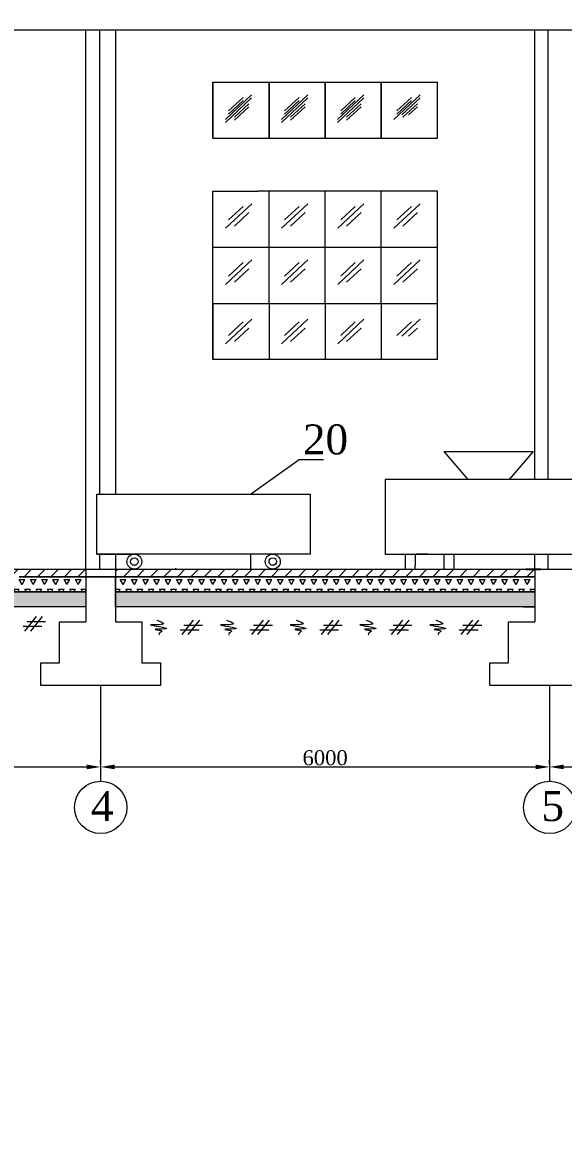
# Model space of a CAD drawing. Header units: inches. Extents: x -4475333 to 345677417, y -211198149 to 2125895.
# Drawn here: x -1955763 to -1948536, y 848268 to 863341 of the extents above; entities that cross this region are included whole.
import ezdxf

# ---------------------------------------------------------------- set-up
doc = ezdxf.new("R2010")
doc.units = ezdxf.units.IN
doc.header["$LTSCALE"] = 150
doc.header["$MEASUREMENT"] = 0
doc.linetypes.add('CENTER2', pattern=[1.125, 0.75, -0.125, 0.125, -0.125])
doc.linetypes.add('HIDDEN2', pattern=[4.7625, 3.175, -1.5875])
for name, color, linetype, lineweight in [('cot', 2, 'Continuous', 50), ('Duong vien', 7, 'Continuous', 50), ('EEEE', 7, 'Continuous', 0), ('KHUNG BVE', 7, 'Continuous', 0), ('móng cột', 7, 'Continuous', 50), ('NHA XUONG', 80, 'Continuous', 50), ('PHOI_CANH', 3, 'Continuous', 50)]:
    doc.layers.add(name, color=color, linetype=linetype, lineweight=lineweight)
for name, color, linetype in [('duongtamchamgach', 50, 'Continuous'), ('MATCAT', 132, 'Continuous'), ('NET NHAP', 7, 'Continuous'), ('Net0.2', 4, 'Continuous'), ('netdut', 2, 'HIDDEN2'), ('Thiet bi', 7, 'Continuous'), ('tru', 7, 'Continuous')]:
    doc.layers.add(name, color=color, linetype=linetype)
doc.styles.add('1', font='times.ttf')
doc.styles.get("Standard").update_dxf_attribs({"font": 'times.ttf', "height": 100})
doc.dimstyles.new('75', dxfattribs={"dimtxt": 200, "dimasz": 188, "dimexe": 94, "dimexo": 47, "dimgap": 20, "dimtad": 1, "dimtoh": 1, "dimdec": 0, "dimtxsty": '1', "dimcen": 2.5, "dimclrt": 256, "dimadec": 0, "dimazin": 0, "dimtfac": 1, "dimtdec": 0, "dimtix": 1, "dimtmove": 0, "dimatfit": 2, "dimfxl": 1, "dimlwd": 9, "dimlwe": 9, "dimarcsym": 0})
pattern_1 = [(60, (-2659269.53, 802579.04), (-75, 129.90381), [75, -75]), (120, (-2659269.53, 802579.04), (-150, 8e-08), [75, -75]), (0, (-2659307.03, 802643.99), (75, 129.90381), [75, -75])]
pattern_2 = [(0, (-2659269.526, 802579.04), (12.5, 25), [0, -25])]

# ---------------------------------------------------------------- blocks, each defined once
blk = doc.blocks.new('*D235')
at = {"layer": 'Defpoints', "color": 0, "lineweight": 0, "ltscale": 3, "transparency": 16777216}
for p in [(-1960720, 853402), (-1954720, 853402), (-1954720, 853402)]:
    blk.add_point(p, dxfattribs=at)
at = {"layer": 'NET NHAP', "color": 0, "lineweight": 9, "ltscale": 3, "transparency": 16777216}
for p, q in [((-1954720, 853449), (-1954720, 853496)), ((-1960720, 853355), (-1960720, 853308)), ((-1960532, 853402), (-1954908, 853402))]:
    blk.add_line(p, q, dxfattribs=at)
at = {"layer": 'NET NHAP', "color": 0, "lineweight": 0, "ltscale": 3, "transparency": 16777216}
for points in [[(-1960532, 853434), (-1960532, 853371), (-1960720, 853402)], [(-1954908, 853434), (-1954908, 853371), (-1954720, 853402)]]:
    blk.add_solid(points, dxfattribs=at)
at = {"layer": 'NET NHAP', "lineweight": 13, "ltscale": 3, "transparency": 16777216, "insert": (-1957720, 853524), "char_height": 200, "attachment_point": 5, "style": '1'}
blk.add_mtext('6000', dxfattribs=at)
blk = doc.blocks.new('*D236')
at = {"layer": 'Defpoints', "color": 0, "lineweight": 0, "ltscale": 3, "transparency": 16777216}
for p in [(-1954720, 853402), (-1948720, 853402), (-1948720, 853402)]:
    blk.add_point(p, dxfattribs=at)
at = {"layer": 'NET NHAP', "color": 0, "lineweight": 9, "ltscale": 3, "transparency": 16777216}
for p, q in [((-1948720, 853449), (-1948720, 853496)), ((-1954720, 853355), (-1954720, 853308)), ((-1954532, 853402), (-1948908, 853402))]:
    blk.add_line(p, q, dxfattribs=at)
at = {"layer": 'NET NHAP', "color": 0, "lineweight": 0, "ltscale": 3, "transparency": 16777216}
for points in [[(-1954532, 853433), (-1954532, 853371), (-1954720, 853402)], [(-1948908, 853433), (-1948908, 853371), (-1948720, 853402)]]:
    blk.add_solid(points, dxfattribs=at)
at = {"layer": 'NET NHAP', "lineweight": 13, "ltscale": 3, "transparency": 16777216, "insert": (-1951720, 853524), "char_height": 200, "attachment_point": 5, "style": '1'}
blk.add_mtext('6000', dxfattribs=at)
blk = doc.blocks.new('*D237')
at = {"layer": 'Defpoints', "color": 0, "lineweight": 0, "ltscale": 3, "transparency": 16777216}
for p in [(-1948720, 853402), (-1942720, 853402), (-1942720, 853402)]:
    blk.add_point(p, dxfattribs=at)
at = {"layer": 'NET NHAP', "color": 0, "lineweight": 9, "ltscale": 3, "transparency": 16777216}
for p, q in [((-1948720, 853449), (-1948720, 853496)), ((-1942720, 853449), (-1942720, 853496)), ((-1948532, 853402), (-1942908, 853402))]:
    blk.add_line(p, q, dxfattribs=at)
at = {"layer": 'NET NHAP', "color": 0, "lineweight": 0, "ltscale": 3, "transparency": 16777216}
for points in [[(-1948532, 853433), (-1948532, 853371), (-1948720, 853402)], [(-1942908, 853433), (-1942908, 853371), (-1942720, 853402)]]:
    blk.add_solid(points, dxfattribs=at)
at = {"layer": 'NET NHAP', "lineweight": 13, "ltscale": 3, "transparency": 16777216, "insert": (-1945720, 853524), "char_height": 200, "attachment_point": 5, "style": '1'}
blk.add_mtext('6000', dxfattribs=at)
blk = doc.blocks.new('utjjrtjtr')
at = {"layer": 'PHOI_CANH', "color": 252, "lineweight": 9}
for p, q in [((4094925, 1559965), (4094925, 1559215)), ((4094925, 1559215), (4094925, 1559965)), ((4094925, 1559965), (4097925, 1559965)), ((4094925, 1559965), (4094925, 1559215)), ((4094925, 1559965), (4097925, 1559965)), ((4094925, 1559965), (4097925, 1559965)), ((4095675, 1559215), (4095675, 1559965)), ((4095675, 1559965), (4095675, 1559215)), ((4096425, 1559215), (4096425, 1559965)), ((4096425, 1559965), (4096425, 1559215)), ((4097175, 1559215), (4097175, 1559965)), ((4097175, 1559965), (4097175, 1559215)), ((4097925, 1559215), (4097925, 1559965)), ((4095092, 1559468), (4095443, 1559795)), ((4095092, 1559468), (4095443, 1559795)), ((4095842, 1559468), (4096193, 1559795)), ((4095842, 1559468), (4096193, 1559795)), ((4096592, 1559468), (4096943, 1559795)), ((4096592, 1559468), (4096943, 1559795)), ((4097342, 1559468), (4097693, 1559795)), ((4097342, 1559468), (4097693, 1559795)), ((4095092, 1559426), (4095443, 1559754)), ((4095092, 1559426), (4095443, 1559754)), ((4095133, 1559580), (4095328, 1559760)), ((4095133, 1559580), (4095328, 1559760)), ((4095133, 1559539), (4095328, 1559719)), ((4095133, 1559539), (4095328, 1559719)), ((4095212, 1559496), (4095407, 1559677)), ((4095212, 1559496), (4095407, 1559677)), ((4095212, 1559455), (4095407, 1559636)), ((4095212, 1559455), (4095407, 1559636)), ((4095842, 1559426), (4096193, 1559754)), ((4095842, 1559426), (4096193, 1559754)), ((4095883, 1559580), (4096078, 1559760)), ((4095883, 1559580), (4096078, 1559760)), ((4095883, 1559539), (4096078, 1559719)), ((4095883, 1559539), (4096078, 1559719)), ((4095962, 1559496), (4096157, 1559677)), ((4095962, 1559496), (4096157, 1559677)), ((4095962, 1559455), (4096157, 1559636)), ((4095962, 1559455), (4096157, 1559636)), ((4096592, 1559426), (4096943, 1559754)), ((4096592, 1559426), (4096943, 1559754)), ((4096633, 1559580), (4096828, 1559760)), ((4096633, 1559580), (4096828, 1559760)), ((4096633, 1559539), (4096828, 1559719)), ((4096633, 1559539), (4096828, 1559719)), ((4096712, 1559496), (4096907, 1559677)), ((4096712, 1559496), (4096907, 1559677)), ((4096712, 1559455), (4096907, 1559636)), ((4096712, 1559455), (4096907, 1559636)), ((4097383, 1559580), (4097578, 1559760)), ((4097383, 1559580), (4097578, 1559760)), ((4097383, 1559539), (4097578, 1559719)), ((4097383, 1559539), (4097578, 1559719)), ((4097451, 1559527), (4097693, 1559754)), ((4097451, 1559527), (4097693, 1559754)), ((4097462, 1559496), (4097657, 1559677)), ((4097462, 1559496), (4097657, 1559677)), ((4097540, 1559527), (4097657, 1559636)), ((4097540, 1559527), (4097657, 1559636)), ((4094925, 1559215), (4097883, 1559215)), ((4094925, 1559215), (4097925, 1559215)), ((4094925, 1559215), (4097883, 1559215)), ((4097883, 1559215), (4097925, 1559215)), ((4097883, 1559215), (4097925, 1559215))]:
    blk.add_line(p, q, dxfattribs=at)

msp = doc.modelspace()

# ---------------------------------------------------------------- hatches: boundary and pattern name
at = {"layer": 'netdut', "linetype": 'ByBlock', "lineweight": 9, "ltscale": 10}
h = msp.add_hatch(dxfattribs=at)
h.set_pattern_fill('TRIANG', color=0, scale=400, style=0)
h.set_pattern_definition(pattern_1)
h.paths.add_polyline_path([(-1960519.6, 855741.4), (-1960519.6, 855941.4), (-1954919.7, 855941.4), (-1954919.7, 855741.4)])
h = msp.add_hatch(dxfattribs=at)
h.set_pattern_fill('TRIANG', color=0, scale=400, style=0)
h.set_pattern_definition(pattern_1)
h.paths.add_polyline_path([(-1954519.7, 855741.4), (-1954519.7, 855941.4), (-1948919.7, 855941.4), (-1948919.7, 855741.4)])
h = msp.add_hatch(dxfattribs=at)
h.set_pattern_fill('DOTS', color=4, scale=400, style=0)
h.set_pattern_definition(pattern_2)
edge = h.paths.add_edge_path()
edge.add_line((-1954919.7, 855741.4), (-1954919.7, 855541.6))
edge.add_line((-1960519.6, 855741.4), (-1954919.7, 855741.4))
edge.add_line((-1960519.6, 855541.5), (-1960519.6, 855741.4))
edge.add_line((-1954919.7, 855541.6), (-1960519.6, 855541.6))
h = msp.add_hatch(dxfattribs=at)
h.set_pattern_fill('DOTS', color=4, scale=400, style=0)
h.set_pattern_definition(pattern_2)
edge = h.paths.add_edge_path()
edge.add_line((-1948919.7, 855741.4), (-1948919.7, 855541.4))
edge.add_line((-1954519.7, 855741.4), (-1948919.7, 855741.4))
edge.add_line((-1954519.7, 855541.4), (-1954519.7, 855741.4))
edge.add_line((-1948919.7, 855541.6), (-1954519.7, 855541.6))
at = {"layer": 'tru', "linetype": 'ByBlock', "lineweight": 9, "ltscale": 10}
h = msp.add_hatch(dxfattribs=at)
h.set_pattern_fill('ANSI31', color=5, scale=40, style=0)
h.set_pattern_definition([(45, (-3454435.09, 1065293.65), (-89.802561, 89.802561), [])])
h.paths.add_polyline_path([(-1954919.6, 856041.5), (-1960519.6, 856041.5), (-1960519.6, 855941.4), (-1954919.6, 855941.4)])
h = msp.add_hatch(dxfattribs=at)
h.set_pattern_fill('ANSI31', color=5, scale=40, style=0)
h.set_pattern_definition([(45, (-3448435.19, 1065293.65), (-89.802561, 89.802561), [])])
h.paths.add_polyline_path([(-1948919.7, 856041.5), (-1954519.7, 856041.5), (-1954519.7, 855941.4), (-1948919.7, 855941.4)])

# ---------------------------------------------------------------- linework, layer by layer
at = {"linetype": 'ByBlock', "ltscale": 10}
msp.add_line((-1949039.8, 856041.5), (-1948839.8, 856041.5), dxfattribs=at)
at = {"layer": 'cot', "lineweight": 18}
for p, q in [((-1954919.7, 855741.4), (-1960519.6, 855741.4)), ((-1948919.7, 855741.4), (-1954519.7, 855741.4))]:
    msp.add_line(p, q, dxfattribs=at)
at = {"layer": 'Duong vien', "color": 7, "linetype": 'Continuous', "lineweight": 18, "ltscale": 10}
for p, q in [((-1952719.6, 857044.3), (-1952066.7, 857508.2)), ((-1952066.7, 857508.2), (-1951743.8, 857508.2))]:
    msp.add_line(p, q, dxfattribs=at)
at = {"layer": 'duongtamchamgach', "linetype": 'CENTER2', "lineweight": 15, "ltscale": 200}
for p, q in [((-1954728.9, 857044.2), (-1954728.9, 863241.4)), ((-1948742.5, 863241.4), (-1948742.5, 857241.5)), ((-1954728.9, 856041.5), (-1954728.9, 856244.2)), ((-1948742.5, 856241.5), (-1948742.5, 856041.5))]:
    msp.add_line(p, q, dxfattribs=at)
at = {"layer": 'EEEE', "color": 7, "linetype": 'Continuous', "lineweight": 18, "ltscale": 10}
for p, q in [((-1950135, 857613), (-1949814, 857241.5)), ((-1950135, 857613), (-1948939, 857613)), ((-1948939, 857613), (-1949260, 857242)), ((-1950919.7, 856241.5), (-1944839.1, 856241.5)), ((-1950919.7, 856241.5), (-1944751.1, 856241.5)), ((-1950651.1, 856241.5), (-1950651.1, 856091.5)), ((-1950516.3, 856241.5), (-1950516.3, 856091.5)), ((-1950347.8, 856241.6), (-1950501.1, 856241.6)), ((-1950132.6, 856241.5), (-1950132.6, 856091.5))]:
    msp.add_line(p, q, dxfattribs=at)
at = {"layer": 'KHUNG BVE', "linetype": 'Continuous', "lineweight": 18, "ltscale": 10}
for p, q in [((-1938639.9, 863241.4), (-1972719.7, 863241.5)), ((-1954919.7, 856041.4), (-1954919.7, 863241.4)), ((-1954519.7, 863241.4), (-1954519.7, 857044.2)), ((-1948919.7, 859041.5), (-1948919.7, 863241.4)), ((-1948919.7, 857241.5), (-1948919.7, 863241.4)), ((-1948559.7, 863241.4), (-1948559.7, 863241.4)), ((-1954519.7, 856244.2), (-1954519.7, 856041.4)), ((-1948919.7, 856041.5), (-1948919.7, 856241.5)), ((-1972719.7, 856041.5), (-1901412.1, 856041.5)), ((-1954919.7, 856041.4), (-1954919.7, 855541.4)), ((-1954519.7, 856041.4), (-1954519.7, 855541.4)), ((-1951334.8, 856041.5), (-1951199.9, 856041.4)), ((-1950009.7, 856041.5), (-1949874.9, 856041.4)), ((-1949491.2, 856041.5), (-1949342.7, 856041.5)), ((-1948919.7, 856041.5), (-1948919.7, 855541.5)), ((-1955809.7, 855941.4), (-1950209.7, 855941.4)), ((-1954519.7, 855941.4), (-1948919.7, 855941.4)), ((-1954919.7, 855541.6), (-1960519.6, 855541.6)), ((-1954919.7, 855541.4), (-1954919.7, 855341.4)), ((-1948919.7, 855541.6), (-1954519.7, 855541.6)), ((-1954519.7, 855541.4), (-1954519.7, 855341.4)), ((-1948919.7, 855541.5), (-1948919.7, 855341.5)), ((-1955269.7, 854791.4), (-1955269.7, 855341.4)), ((-1955269.7, 855341.4), (-1954919.7, 855341.4)), ((-1954519.7, 855341.4), (-1954169.7, 855341.4)), ((-1954169.7, 855341.4), (-1954169.7, 854791.4)), ((-1949269.7, 854791.5), (-1949269.7, 855341.5)), ((-1949269.7, 855341.5), (-1948919.7, 855341.5)), ((-1955519.7, 854491.4), (-1955519.7, 854791.4)), ((-1955519.7, 854791.4), (-1955269.7, 854791.4)), ((-1954169.7, 854791.4), (-1953919.7, 854791.4)), ((-1953919.7, 854791.4), (-1953919.7, 854491.4)), ((-1949519.7, 854491.5), (-1949519.7, 854791.5)), ((-1949519.7, 854791.5), (-1949269.7, 854791.5)), ((-1953919.7, 854491.4), (-1955519.7, 854491.4)), ((-1947919.7, 854491.5), (-1949519.7, 854491.5))]:
    msp.add_line(p, q, dxfattribs=at)
at = {"layer": 'KHUNG BVE', "lineweight": 0}
for p, q in [((-1944751.1, 857241.5), (-1950919.7, 857241.5)), ((-1950919.7, 857241.5), (-1950919.7, 856241.5)), ((-1954769.7, 856244.2), (-1954769.7, 857044.2)), ((-1954769.7, 857044.2), (-1951919.7, 857044.2)), ((-1951919.7, 857044.2), (-1951919.7, 856244.2)), ((-1951919.7, 856244.2), (-1954769.7, 856244.2)), ((-1954769.7, 856244.2), (-1954269.7, 856244.2)), ((-1954219.6, 856244.2), (-1954219.6, 856230.8)), ((-1952719.6, 856244.2), (-1952719.6, 856041.4)), ((-1951919.7, 856244.2), (-1952419.7, 856244.2)), ((-1950919.7, 856241.5), (-1950751.1, 856241.5)), ((-1950651.1, 856241.5), (-1950651.1, 856091.5)), ((-1950651.1, 856241.5), (-1950651.1, 856123.1)), ((-1949997.6, 856091.5), (-1949997.6, 856241.5)), ((-1953719.7, 856057.7), (-1953719.7, 856041.4)), ((-1952219.7, 856041.4), (-1952219.7, 856041.5)), ((-1950651.1, 856091.5), (-1950651.1, 856041.5)), ((-1950651.1, 856041.5), (-1950516.3, 856041.5)), ((-1950516.3, 856041.5), (-1950516.3, 856091.5)), ((-1950132.6, 856091.5), (-1950132.6, 856041.5)), ((-1950132.6, 856041.5), (-1949997.6, 856041.5)), ((-1949997.6, 856041.5), (-1949997.6, 856091.5))]:
    msp.add_line(p, q, dxfattribs=at)
at = {"layer": 'KHUNG BVE', "color": 2, "linetype": 'Continuous', "lineweight": 18, "ltscale": 10}
for p, q in [((-1955398.8, 856041.4), (-1955398.8, 856041.5)), ((-1955396.5, 856041.3), (-1955396.5, 856041.5))]:
    msp.add_line(p, q, dxfattribs=at)
at = {"layer": 'KHUNG BVE', "lineweight": 0}
for centre, radius in [((-1916098.2, 889715.1), 188435.9), ((-1954269.7, 856144.2), 100), ((-1954269.7, 856144.2), 50), ((-1952419.7, 856144.2), 100), ((-1952419.7, 856144.2), 50)]:
    msp.add_circle(centre, radius, dxfattribs=at)
at = {"layer": 'MATCAT', "color": 3, "lineweight": 13, "ltscale": 3}
for p, q in [((-1954719.5, 853402.2), (-1954719.5, 854491.7)), ((-1948719.5, 853402.2), (-1948719.5, 854491.7))]:
    msp.add_line(p, q, dxfattribs=at)
at = {"layer": 'móng cột', "lineweight": 18}
msp.add_line((-1949069.7, 855541.4), (-1948919.7, 855541.4), dxfattribs=at)
at = {"layer": 'Net0.2', "lineweight": 18}
for p, q in [((-1955581, 855410.2), (-1955736, 855216.9)), ((-1955500.1, 855410.2), (-1955655.1, 855216.9)), ((-1955756.7, 855281.6), (-1955504.8, 855281.6)), ((-1955708.3, 855345.6), (-1955456.3, 855345.6)), ((-1953481.4, 855361.8), (-1953636.4, 855168.5)), ((-1953608.6, 855297.2), (-1953356.7, 855297.2)), ((-1953400.5, 855361.8), (-1953555.5, 855168.5)), ((-1952549, 855361.8), (-1952704, 855168.5)), ((-1952676.2, 855297.2), (-1952424.3, 855297.2)), ((-1952468.1, 855361.8), (-1952623.1, 855168.5)), ((-1951616.5, 855361.8), (-1951771.6, 855168.5)), ((-1951743.8, 855297.2), (-1951491.9, 855297.2)), ((-1951535.6, 855361.8), (-1951690.7, 855168.5)), ((-1950684.1, 855361.8), (-1950839.2, 855168.5)), ((-1950811.4, 855297.2), (-1950559.4, 855297.2)), ((-1950603.2, 855361.8), (-1950758.2, 855168.5)), ((-1949751.7, 855361.8), (-1949906.7, 855168.5)), ((-1949878.9, 855297.2), (-1949627, 855297.2)), ((-1949670.8, 855361.8), (-1949825.8, 855168.5)), ((-1953657.1, 855233.2), (-1953405.2, 855233.2)), ((-1952724.6, 855233.2), (-1952472.7, 855233.2)), ((-1951792.2, 855233.2), (-1951540.3, 855233.2)), ((-1950859.8, 855233.2), (-1950607.9, 855233.2)), ((-1949927.4, 855233.2), (-1949675.5, 855233.2))]:
    msp.add_line(p, q, dxfattribs=at)
for points in [[(-1953970.9, 855361.8), (-1953878.3, 855311.7), (-1954051.8, 855299.3), (-1953841.1, 855249.8), (-1953989.8, 855237.4), (-1953903, 855212.6), (-1953940.2, 855175.5), (-1953934, 855169.3)], [(-1953038.5, 855361.8), (-1952945.8, 855311.7), (-1953119.4, 855299.3), (-1952908.6, 855249.8), (-1953057.4, 855237.4), (-1952970.6, 855212.6), (-1953007.8, 855175.5), (-1953001.6, 855169.3)], [(-1952106.1, 855361.8), (-1952013.4, 855311.7), (-1952187, 855299.3), (-1951976.2, 855249.8), (-1952125, 855237.4), (-1952038.2, 855212.6), (-1952075.4, 855175.5), (-1952069.2, 855169.3)], [(-1951173.7, 855361.8), (-1951081, 855311.7), (-1951254.5, 855299.3), (-1951043.8, 855249.8), (-1951192.6, 855237.4), (-1951105.8, 855212.6), (-1951143, 855175.5), (-1951136.8, 855169.3)], [(-1950241.3, 855361.8), (-1950148.6, 855311.7), (-1950322.1, 855299.3), (-1950111.4, 855249.8), (-1950260.1, 855237.4), (-1950173.4, 855212.6), (-1950210.6, 855175.5), (-1950204.4, 855169.3)]]:
    msp.add_spline(points, degree=3, dxfattribs=at)
at = {"layer": 'netdut', "color": 0, "linetype": 'ByBlock', "lineweight": 18, "ltscale": 10}
for p, q in [((-1954919.7, 855941.4), (-1954919.7, 855741.4)), ((-1954519.7, 855741.4), (-1954519.7, 855941.4)), ((-1948919.7, 855941.4), (-1948919.7, 855741.4))]:
    msp.add_line(p, q, dxfattribs=at)
at = {"layer": 'netdut', "color": 4, "linetype": 'ByBlock', "lineweight": 18, "ltscale": 10}
for p, q in [((-1960519.6, 855741.4), (-1954919.7, 855741.4)), ((-1954919.7, 855741.4), (-1954919.7, 855541.6)), ((-1954519.7, 855741.4), (-1948919.7, 855741.4)), ((-1954519.7, 855541.4), (-1954519.7, 855741.4)), ((-1948919.7, 855741.4), (-1948919.7, 855541.4))]:
    msp.add_line(p, q, dxfattribs=at)
at = {"layer": 'NHA XUONG', "lineweight": 18}
for p, q in [((-1955809.7, 855941.4), (-1950209.7, 855941.4)), ((-1950209.7, 855941.4), (-1955809.7, 855941.4)), ((-1954519.7, 855941.4), (-1948919.7, 855941.4)), ((-1948919.7, 855941.4), (-1954519.7, 855941.4))]:
    msp.add_line(p, q, dxfattribs=at)
at = {"layer": 'PHOI_CANH', "color": 252, "lineweight": 18}
for p, q in [((-1953219.7, 859591.5), (-1953219.7, 861091.5)), ((-1953219.7, 861091.5), (-1952619.7, 861091.5)), ((-1950219.7, 861091.5), (-1952619.7, 861091.5)), ((-1952469.7, 860841.5), (-1952469.7, 861091.5)), ((-1951719.7, 860841.5), (-1951719.7, 861091.5)), ((-1950969.7, 859591.5), (-1950969.7, 861091.5)), ((-1950219.7, 858841.5), (-1950219.7, 861091.5)), ((-1953052.5, 860594.2), (-1952701.6, 860921.4)), ((-1953011.7, 860706.5), (-1952816.7, 860887)), ((-1952469.7, 859591.5), (-1952469.7, 860841.5)), ((-1952302.5, 860594.2), (-1951951.6, 860921.4)), ((-1952261.7, 860706.5), (-1952066.7, 860887)), ((-1951719.7, 859591.5), (-1951719.7, 860841.5)), ((-1951552.5, 860594.2), (-1951201.6, 860921.4)), ((-1951511.7, 860706.5), (-1951316.7, 860887)), ((-1950802.5, 860594.2), (-1950451.6, 860921.4)), ((-1950761.7, 860706.5), (-1950566.7, 860887)), ((-1952932.5, 860623), (-1952737.5, 860803.4)), ((-1952182.5, 860623), (-1951987.5, 860803.4)), ((-1951432.5, 860623), (-1951237.5, 860803.4)), ((-1950682.5, 860623), (-1950487.5, 860803.4)), ((-1953219.7, 860341.5), (-1950219.7, 860341.5)), ((-1953219.7, 858841.5), (-1953219.7, 860225)), ((-1953052.5, 859844.2), (-1952701.6, 860171.4)), ((-1953052.5, 859844.2), (-1952701.6, 860171.4)), ((-1953011.7, 859956.5), (-1952816.7, 860137)), ((-1953011.7, 859956.5), (-1952816.7, 860137)), ((-1952302.5, 859844.2), (-1951951.6, 860171.4)), ((-1952302.5, 859844.2), (-1951951.6, 860171.4)), ((-1952261.7, 859956.5), (-1952066.7, 860137)), ((-1952261.7, 859956.5), (-1952066.7, 860137)), ((-1951552.5, 859844.2), (-1951201.6, 860171.4)), ((-1951552.5, 859844.2), (-1951201.6, 860171.4)), ((-1951511.7, 859956.5), (-1951316.7, 860137)), ((-1951511.7, 859956.5), (-1951316.7, 860137)), ((-1950802.5, 859844.2), (-1950451.6, 860171.4)), ((-1950802.5, 859844.2), (-1950451.6, 860171.4)), ((-1950761.7, 859956.5), (-1950566.7, 860137)), ((-1950761.7, 859956.5), (-1950566.7, 860137)), ((-1952932.5, 859873), (-1952737.5, 860053.4)), ((-1952932.5, 859873), (-1952737.5, 860053.4)), ((-1952182.5, 859873), (-1951987.5, 860053.4)), ((-1952182.5, 859873), (-1951987.5, 860053.4)), ((-1951432.5, 859873), (-1951237.5, 860053.4)), ((-1951432.5, 859873), (-1951237.5, 860053.4)), ((-1950682.5, 859873), (-1950487.5, 860053.4)), ((-1950682.5, 859873), (-1950487.5, 860053.4)), ((-1953219.7, 859591.5), (-1953219.7, 858841.5)), ((-1953219.7, 859591.5), (-1950219.7, 859591.5)), ((-1953219.7, 859591.5), (-1950219.7, 859591.5)), ((-1952469.7, 859591.5), (-1952469.7, 858841.5)), ((-1951719.7, 859591.5), (-1951719.7, 858841.5)), ((-1950969.7, 859591.5), (-1950969.7, 858841.5)), ((-1953052.5, 859053), (-1952701.6, 859380.1)), ((-1953052.5, 859053), (-1952701.6, 859380.1)), ((-1953011.7, 859165.2), (-1952816.7, 859345.7)), ((-1953011.7, 859165.2), (-1952816.7, 859345.7)), ((-1952302.5, 859053), (-1951951.6, 859380.1)), ((-1952302.5, 859053), (-1951951.6, 859380.1)), ((-1952261.7, 859165.2), (-1952066.7, 859345.7)), ((-1952261.7, 859165.2), (-1952066.7, 859345.7)), ((-1951552.5, 859053), (-1951201.6, 859380.1)), ((-1951552.5, 859053), (-1951201.6, 859380.1)), ((-1951511.7, 859165.2), (-1951316.7, 859345.7)), ((-1951511.7, 859165.2), (-1951316.7, 859345.7)), ((-1950761.7, 859165.2), (-1950566.7, 859345.7)), ((-1950761.7, 859165.2), (-1950566.7, 859345.7)), ((-1950694.4, 859153.8), (-1950451.6, 859380.1)), ((-1950694.4, 859153.8), (-1950451.6, 859380.1)), ((-1952932.5, 859081.7), (-1952737.5, 859262.2)), ((-1952932.5, 859081.7), (-1952737.5, 859262.2)), ((-1952182.5, 859081.7), (-1951987.5, 859262.2)), ((-1952182.5, 859081.7), (-1951987.5, 859262.2)), ((-1951432.5, 859081.7), (-1951237.5, 859262.2)), ((-1951432.5, 859081.7), (-1951237.5, 859262.2)), ((-1950604.6, 859153.8), (-1950487.5, 859262.2)), ((-1950604.6, 859153.8), (-1950487.5, 859262.2)), ((-1950219.7, 858841.5), (-1953219.7, 858841.5))]:
    msp.add_line(p, q, dxfattribs=at)
at = {"layer": 'Thiet bi', "color": 2, "linetype": 'ByBlock', "lineweight": 18, "ltscale": 10}
for p, q in [((-1954719.5, 853212.2), (-1954719.5, 853402.2)), ((-1948719.5, 853212.2), (-1948719.5, 853402.2))]:
    msp.add_line(p, q, dxfattribs=at)
for centre in [(-1954719.5, 852862.1), (-1948719.5, 852862.1)]:
    msp.add_circle(centre, 350.1, dxfattribs=at)

# ---------------------------------------------------------------- block references
at = {"linetype": 'ByBlock'}
msp.add_blockref('utjjrtjtr', (-6048144.9, -697418.8), dxfattribs=at)

# ---------------------------------------------------------------- texts
at = {"color": 7, "linetype": 'ByBlock', "lineweight": 18, "insert": (-1952017.2, 857975.7), "char_height": 400, "width": 236.121, "attachment_point": 1}
msp.add_mtext('20', dxfattribs=at)
at = {"layer": 'Thiet bi', "color": 2, "linetype": 'ByBlock', "lineweight": 18, "ltscale": 10, "char_height": 400, "width": 247.603, "attachment_point": 1}
for s, insert in [('4', (-1954849.4, 853078.5)), ('5', (-1948830.3, 853080.2))]:
    msp.add_mtext(s, dxfattribs=dict(at, insert=insert))

# ---------------------------------------------------------------- dimensions: what is measured, and where the dimension line sits
at = {"layer": 'NET NHAP', "color": 0, "lineweight": 13, "ltscale": 3}
for base, p1, p2, picture, middle in [((-1954719.5, 853402.2), (-1960719.5, 853402.2), (-1954719.5, 853402.2), '*D235', (-1957719.5, 853523.9)), ((-1948719.5, 853402.2), (-1954719.5, 853402.2), (-1948719.5, 853402.2), '*D236', (-1951719.5, 853523.9)), ((-1942719.5, 853401.9), (-1948719.5, 853401.9), (-1942719.5, 853401.9), '*D237', (-1945719.5, 853523.6))]:
    dim = msp.add_linear_dim(base=base, p1=p1, p2=p2, dimstyle='75', dxfattribs=at)
    dim.commit()
    dim.dimension.update_dxf_attribs({"geometry": picture, "text_midpoint": middle})

doc.saveas('drawing.dxf')
